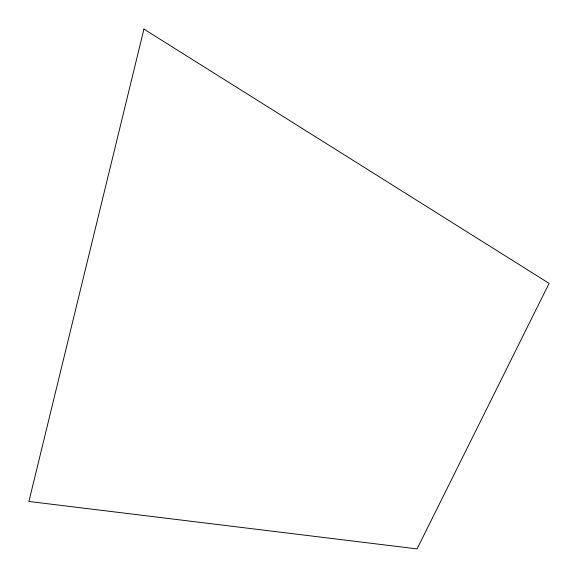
<?xml version="1.0" encoding="UTF-8"?>
<svg xmlns="http://www.w3.org/2000/svg" width="578" height="578" viewBox="0 0 578 578"><rect width="100%" height="100%" fill="white"/><g stroke="black" fill="none" stroke-linecap="round" stroke-linejoin="round"><path stroke-width="0.87" d="M143.929 29.102L28.9 501.451L417.07 548.898L549.1 283.372L143.929 29.102"/></g></svg>
